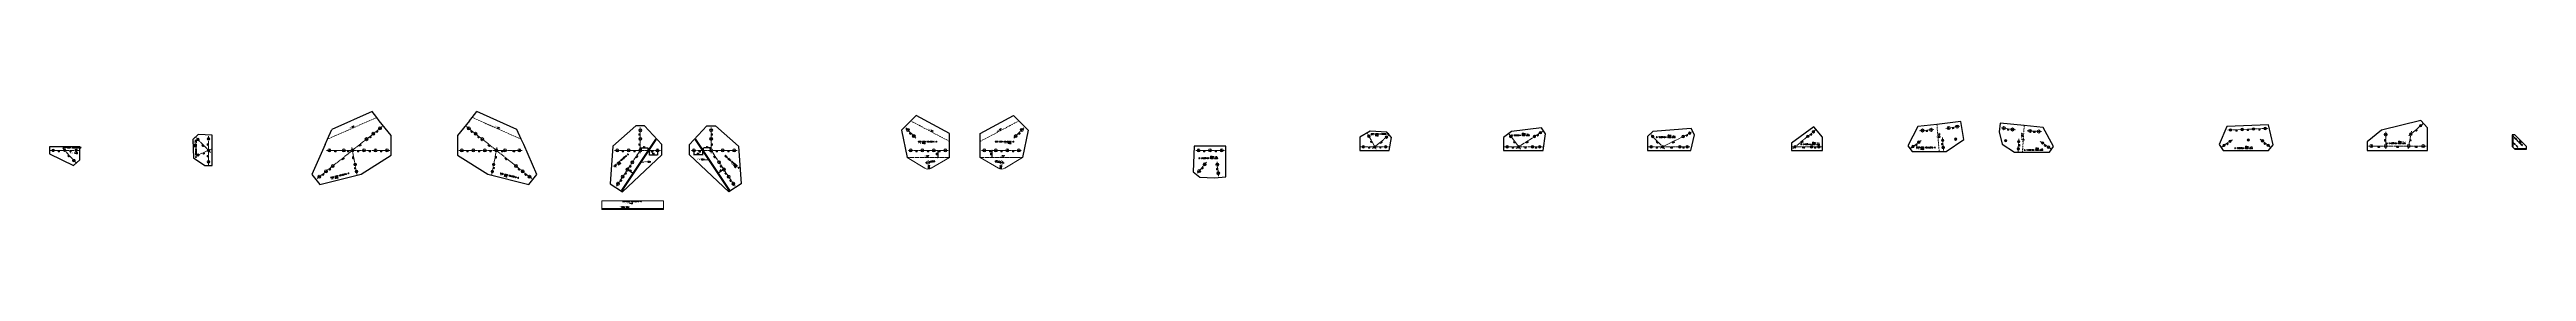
# Model space of a CAD drawing. Header units: millimetres. Extents: x -164 to 144402, y -33030 to 11430.
# Drawn here: x -105 to 17108, y -15491 to -14810 of the extents above; entities that cross this region are included whole.
import ezdxf
from ezdxf.enums import TextEntityAlignment as Align

# ---------------------------------------------------------------- set-up
doc = ezdxf.new("R2010")
doc.units = ezdxf.units.MM
doc.header["$LTSCALE"] = 20
doc.header["$PDMODE"] = 1
doc.linetypes.add('DASHDOT2X', pattern=[1.75, 1.5, -0.125, 0, -0.125])
doc.linetypes.add('DIVIDE', pattern=[0.875, 0.5, -0.125, 0, -0.125, 0, -0.125])
for name, color, linetype, lineweight in [('1', 7, 'Continuous', 25), ('11', 3, 'Continuous', 13), ('12', 7, 'Continuous', 13), ('5', 1, 'Continuous', 13), ('7', 2, 'DASHDOT2X', 13), ('8', 3, 'DIVIDE', 13)]:
    doc.layers.add(name, color=color, linetype=linetype, lineweight=lineweight)
doc.styles.get("Standard").update_dxf_attribs({"font": 'simplex', "width": 0.7, "bigfont": 'gbhzfs.shx'})
doc.dimstyles.get("Standard").update_dxf_attribs({"dimtxt": 2.1, "dimasz": 1, "dimexe": 1.05, "dimexo": 0, "dimgap": 0.525, "dimtad": 1, "dimzin": 0, "dimdsep": 46, "dimtxsty": 'standard', "dimblk": 'OBLIQUE', "dimblk1": 'OBLIQUE', "dimblk2": 'OBLIQUE', "dimcen": 0.09, "dimadec": 0, "dimazin": 0, "dimtfac": 1, "dimtdec": 1, "dimtix": 1, "dimtmove": 0, "dimatfit": 3, "dimfxl": 0, "dimtolj": 1, "dimtzin": 0, "dimarcsym": 0})

# ---------------------------------------------------------------- blocks, each defined once
blk = doc.blocks.new('M16')
for p, q in [((-0.7, -0.7), (0.7, 0.7)), ((-0.4, 0), (0.4, 0)), ((0, 0.4), (0, -0.4))]:
    blk.add_line(p, q)
blk.add_circle((0, 0), 1)
for radius in [0.8, 0.6, 0.4, 0.2]:
    blk.add_arc((0, 0), radius, 225, 45)
blk = doc.blocks.new('M20')
for p, q in [((-0.5, 0), (0.5, 0)), ((0, -0.5), (0, 0.5))]:
    blk.add_line(p, q)
blk.add_circle((0, 0), 1)
blk = doc.blocks.new('*D57')
at = {"layer": '12', "color": 0, "lineweight": -2}
for p, q in [((3911, -15213), (3911, -15214)), ((3914, -15214), (3947, -15236)), ((3949, -15238), (3948, -15239))]:
    blk.add_line(p, q, dxfattribs=at)
at = {"layer": '12', "color": 0}
for points in [[(3914, -15214), (3913, -15215), (3912, -15213)], [(3947, -15236), (3947, -15237), (3949, -15238)]]:
    blk.add_solid(points, dxfattribs=at)
at = {"layer": 'Defpoints', "color": 0}
for p in [(3912, -15213), (3949, -15238), (3949, -15238)]:
    blk.add_point(p, dxfattribs=at)
at = {"layer": '12', "color": 0, "insert": (3933, -15221), "char_height": 10, "attachment_point": 5, "rotation": 326.4267}
blk.add_mtext('45', dxfattribs=at)
blk = doc.blocks.new('*D58')
at = {"layer": '12', "color": 0, "lineweight": -2}
for p, q in [((4000, -15079), (4000, -15062)), ((4002, -15063), (4052, -15063)), ((4054, -15079), (4054, -15062))]:
    blk.add_line(p, q, dxfattribs=at)
at = {"layer": '12', "color": 0}
for points in [[(4002, -15063), (4002, -15064), (4000, -15063)], [(4052, -15063), (4052, -15064), (4054, -15063)]]:
    blk.add_solid(points, dxfattribs=at)
at = {"layer": 'Defpoints', "color": 0}
for p in [(4000, -15080), (4054, -15063), (4054, -15080)]:
    blk.add_point(p, dxfattribs=at)
at = {"layer": '12', "color": 0, "insert": (4027, -15058), "char_height": 10, "attachment_point": 5}
blk.add_mtext('54', dxfattribs=at)
blk = doc.blocks.new('*D59')
at = {"layer": '12', "color": 0, "lineweight": -2}
for p, q in [((4061, -15080), (4061, -15112)), ((4064, -15111), (4118, -15111)), ((4120, -15080), (4120, -15112))]:
    blk.add_line(p, q, dxfattribs=at)
at = {"layer": '12', "color": 0}
for points in [[(4064, -15110), (4064, -15111), (4061, -15111)], [(4118, -15110), (4118, -15111), (4120, -15111)]]:
    blk.add_solid(points, dxfattribs=at)
at = {"layer": 'Defpoints', "color": 0}
for p in [(4061, -15080), (4120, -15080), (4120, -15111)]:
    blk.add_point(p, dxfattribs=at)
at = {"layer": '12', "color": 0, "insert": (4091, -15105), "char_height": 10, "attachment_point": 5}
blk.add_mtext('59', dxfattribs=at)
blk = doc.blocks.new('*D62')
at = {"layer": '12', "color": 0, "lineweight": -2}
for p, q in [((4373, -15080), (4373, -15112)), ((4429, -15111), (4375, -15111)), ((4432, -15080), (4432, -15112))]:
    blk.add_line(p, q, dxfattribs=at)
at = {"layer": '12', "color": 0}
for points in [[(4375, -15110), (4375, -15111), (4373, -15111)], [(4429, -15110), (4429, -15111), (4432, -15111)]]:
    blk.add_solid(points, dxfattribs=at)
at = {"layer": 'Defpoints', "color": 0}
for p in [(4373, -15080), (4373, -15111), (4432, -15080)]:
    blk.add_point(p, dxfattribs=at)
at = {"layer": '12', "color": 0, "insert": (4402, -15105), "char_height": 10, "attachment_point": 5}
blk.add_mtext('59', dxfattribs=at)
blk = doc.blocks.new('*D61')
at = {"layer": '12', "color": 0, "lineweight": -2}
for p, q in [((4439, -15079), (4439, -15062)), ((4490, -15063), (4441, -15063)), ((4493, -15079), (4493, -15062))]:
    blk.add_line(p, q, dxfattribs=at)
at = {"layer": '12', "color": 0}
for points in [[(4441, -15063), (4441, -15064), (4439, -15063)], [(4490, -15063), (4490, -15064), (4493, -15063)]]:
    blk.add_solid(points, dxfattribs=at)
at = {"layer": 'Defpoints', "color": 0}
for p in [(4439, -15063), (4439, -15080), (4493, -15080)]:
    blk.add_point(p, dxfattribs=at)
at = {"layer": '12', "color": 0, "insert": (4466, -15058), "char_height": 10, "attachment_point": 5}
blk.add_mtext('54', dxfattribs=at)
blk = doc.blocks.new('*D60')
at = {"layer": '12', "color": 0, "lineweight": -2}
for p, q in [((4544, -15238), (4545, -15239)), ((4579, -15214), (4546, -15236)), ((4582, -15213), (4582, -15214))]:
    blk.add_line(p, q, dxfattribs=at)
at = {"layer": '12', "color": 0}
for points in [[(4546, -15236), (4546, -15237), (4544, -15238)], [(4579, -15214), (4579, -15215), (4581, -15213)]]:
    blk.add_solid(points, dxfattribs=at)
at = {"layer": 'Defpoints', "color": 0}
for p in [(4544, -15238), (4544, -15238), (4581, -15213)]:
    blk.add_point(p, dxfattribs=at)
at = {"layer": '12', "color": 0, "insert": (4559, -15221), "char_height": 10, "attachment_point": 5, "rotation": 33.5733}
blk.add_mtext('45', dxfattribs=at)
blk = doc.blocks.new('*D63')
at = {"layer": '12', "color": 0, "lineweight": -2}
for p, q in [((5986, -15166), (5983, -15166)), ((5988, -15166), (6012, -15163)), ((6045, -15160), (6014, -15163))]:
    blk.add_line(p, q, dxfattribs=at)
at = {"layer": '12', "color": 0}
for points in [[(5986, -15165), (5986, -15166), (5988, -15166)], [(6014, -15163), (6014, -15164), (6012, -15163)]]:
    blk.add_solid(points, dxfattribs=at)
at = {"layer": 'Defpoints', "color": 0}
for p in [(5988, -15166), (6012, -15163)]:
    blk.add_point(p, dxfattribs=at)
at = {"layer": '12', "color": 0, "insert": (6031, -15156), "char_height": 10, "attachment_point": 5, "rotation": 5.4145}
blk.add_mtext('∅23.5', dxfattribs=at)
blk = doc.blocks.new('*D64')
at = {"layer": '12', "color": 0, "lineweight": -2}
blk.add_line((6001, -15185), (6002, -15207), dxfattribs=at)
at = {"layer": '12', "color": 0}
blk.add_solid([(6003, -15207), (6002, -15207), (6002, -15209)], dxfattribs=at)
at = {"layer": 'Defpoints', "color": 0}
for p in [(6000, -15165), (6002, -15209)]:
    blk.add_point(p, dxfattribs=at)
at = {"layer": '12', "color": 0, "insert": (6007, -15194), "char_height": 10, "attachment_point": 5, "rotation": 272.9878}
blk.add_mtext('R45', dxfattribs=at)
blk = doc.blocks.new('*D65')
at = {"layer": '12', "color": 0, "lineweight": -2}
for p, q in [((6066, -15080), (6068, -15080)), ((6066, -15130), (6068, -15130)), ((6067, -15082), (6067, -15127))]:
    blk.add_line(p, q, dxfattribs=at)
at = {"layer": '12', "color": 0}
for points in [[(6066, -15082), (6067, -15082), (6067, -15080)], [(6066, -15127), (6067, -15127), (6067, -15130)]]:
    blk.add_solid(points, dxfattribs=at)
at = {"layer": 'Defpoints', "color": 0}
for p in [(6065, -15080), (6065, -15130), (6067, -15130)]:
    blk.add_point(p, dxfattribs=at)
at = {"layer": '12', "color": 0, "insert": (6061, -15105), "char_height": 10, "attachment_point": 5, "rotation": 90}
blk.add_mtext('50', dxfattribs=at)
blk = doc.blocks.new('*D68')
at = {"layer": '12', "color": 0, "lineweight": -2}
for p, q in [((6445, -15080), (6443, -15080)), ((6445, -15130), (6443, -15130)), ((6444, -15082), (6444, -15127))]:
    blk.add_line(p, q, dxfattribs=at)
at = {"layer": '12', "color": 0}
for points in [[(6444, -15082), (6445, -15082), (6444, -15080)], [(6444, -15127), (6445, -15127), (6444, -15130)]]:
    blk.add_solid(points, dxfattribs=at)
at = {"layer": 'Defpoints', "color": 0}
for p in [(6444, -15130), (6446, -15080), (6446, -15130)]:
    blk.add_point(p, dxfattribs=at)
at = {"layer": '12', "color": 0, "insert": (6439, -15105), "char_height": 10, "attachment_point": 5, "rotation": 90}
blk.add_mtext('50', dxfattribs=at)
blk = doc.blocks.new('*D67')
at = {"layer": '12', "color": 0, "lineweight": -2}
blk.add_line((6510, -15185), (6509, -15207), dxfattribs=at)
at = {"layer": '12', "color": 0}
blk.add_solid([(6509, -15207), (6509, -15207), (6509, -15209)], dxfattribs=at)
at = {"layer": 'Defpoints', "color": 0}
for p in [(6509, -15209), (6511, -15165)]:
    blk.add_point(p, dxfattribs=at)
at = {"layer": '12', "color": 0, "insert": (6504, -15194), "char_height": 10, "attachment_point": 5, "rotation": 87.0122}
blk.add_mtext('R45', dxfattribs=at)
blk = doc.blocks.new('*D66')
at = {"layer": '12', "color": 0, "lineweight": -2}
for p, q in [((6466, -15160), (6497, -15163)), ((6523, -15166), (6499, -15163)), ((6525, -15166), (6528, -15166))]:
    blk.add_line(p, q, dxfattribs=at)
at = {"layer": '12', "color": 0}
for points in [[(6497, -15163), (6497, -15164), (6499, -15163)], [(6525, -15165), (6525, -15166), (6523, -15166)]]:
    blk.add_solid(points, dxfattribs=at)
at = {"layer": 'Defpoints', "color": 0}
for p in [(6499, -15163), (6523, -15166)]:
    blk.add_point(p, dxfattribs=at)
at = {"layer": '12', "color": 0, "insert": (6481, -15156), "char_height": 10, "attachment_point": 5, "rotation": 354.5855}
blk.add_mtext('∅23.5', dxfattribs=at)

msp = doc.modelspace()

# ---------------------------------------------------------------- hatches: boundary and pattern name
at = {"layer": '12'}
h = msp.add_hatch(dxfattribs=at)
h.set_pattern_fill('ANSI31', color=256, scale=5, style=0)
edge = h.paths.add_edge_path()
edge.add_line((17014, -14971.557), (17014, -15051.557))
edge.add_line((17008, -14971.557), (17008, -15051.557))
h = msp.add_hatch(dxfattribs=at)
h.set_pattern_fill('ANSI31', color=256, scale=5, style=0)
edge = h.paths.add_edge_path()
edge.add_line((17028, -15071.557), (17108, -15071.557))
edge.add_line((17028, -15065.557), (17108, -15065.557))
h = msp.add_hatch(dxfattribs=at)
h.set_pattern_fill('ANSI31', color=256, scale=5, style=0)
edge = h.paths.add_edge_path()
edge.add_line((3733.089, -15484.75), (4161.089, -15484.75))
edge.add_line((3733.089, -15490.75), (4161.089, -15490.75))

# ---------------------------------------------------------------- linework, layer by layer
at = {"layer": '1'}
for p, q in [((927.215, -14968.936), (891.379, -15003.86)), ((1025, -14974.557), (927.215, -14968.936)), ((1025, -15184.557), (1025, -14974.557)), ((1826.886, -15001.431), (1857.04, -14933.35)), ((2136.055, -14809.546), (1857.04, -14933.35)), ((2168.384, -14849.902), (2136.055, -14809.546)), ((2186.489, -14872.502), (2168.384, -14849.902)), ((2270, -14976.747), (2186.489, -14872.502)), ((2813.511, -14872.502), (2730, -14976.747)), ((2813.511, -14872.502), (2831.616, -14849.902)), ((2831.616, -14849.902), (2863.945, -14809.546)), ((3142.96, -14933.35), (2863.945, -14809.546)), ((3173.114, -15001.431), (3142.96, -14933.35)), ((3970, -14909.557), (3810, -15049.557)), ((4030, -14909.557), (3970, -14909.557)), ((4150, -15039.557), (4030, -14909.557)), ((4342.835, -15039.557), (4462.835, -14909.557)), ((4462.835, -14909.557), (4522.835, -14909.557)), ((4522.835, -14909.557), (4682.835, -15049.557)), ((5859.622, -14894.911), (5814.823, -14939.206)), ((5814.823, -14939.206), (5854.13, -15129.557)), ((5859.622, -14894.911), (5880.475, -14874.294)), ((5880.475, -14874.294), (5917.711, -14837.476)), ((6150, -14961.185), (5917.711, -14837.476)), ((6150, -15017.834), (6150, -14961.185)), ((6361.153, -14961.185), (6593.441, -14837.476)), ((6361.153, -15017.834), (6361.153, -14961.185)), ((6630.678, -14874.294), (6593.441, -14837.476)), ((6651.531, -14894.911), (6630.678, -14874.294)), ((6651.531, -14894.911), (6696.33, -14939.206)), ((6696.33, -14939.206), (6657.023, -15129.557)), ((9073.49, -14946.22), (9000, -14986.988)), ((9188.548, -14951.849), (9073.49, -14946.22)), ((9220.688, -14990.167), (9188.548, -14951.849)), ((10055.12, -14947.935), (10000, -14989.975)), ((10262.887, -14921.389), (10055.12, -14947.935)), ((10290.271, -14963.246), (10262.887, -14921.389)), ((10275, -15079.557), (10290.271, -14963.246)), ((11035.924, -14947.389), (11000.021, -14982.215)), ((11303.62, -14926.494), (11035.924, -14947.389)), ((11300, -15079.557), (11326.117, -14971.147)), ((11326.117, -14971.147), (11303.62, -14926.494)), ((12155.95, -14914.564), (12000, -15029.557)), ((12215, -14986.407), (12155.95, -14914.564)), ((12878.349, -14913.902), (12809.741, -15047.182)), ((13010.963, -14898.53), (12878.349, -14913.902)), ((13176.217, -14879.37), (13010.963, -14898.53)), ((13197.233, -15004.379), (13176.217, -14879.37)), ((13451.708, -14890.866), (13442.89, -14950.215)), ((13442.89, -14950.215), (13465.397, -15037.274)), ((13617.298, -14906.874), (13451.708, -14890.866)), ((13750.181, -14919.716), (13617.298, -14906.874)), ((13821.314, -15051.686), (13750.181, -14919.716)), ((15025.79, -14913.684), (14971.813, -15038.262)), ((15315.496, -14900.607), (15025.79, -14913.684)), ((15347.576, -15040.482), (15315.496, -14900.607)), ((16100, -14939.425), (16000, -15019.557)), ((16375.11, -14871.607), (16100, -14939.425)), ((16420, -14922.91), (16375.11, -14871.607)), ((16420, -15079.557), (16420, -14922.91)), ((17028, -14971.557), (17008, -14971.557)), ((17008, -14971.557), (17008, -15051.557)), ((17014, -14971.557), (17014, -15051.557)), ((17108, -15051.557), (17028, -14971.557)), ((105, -15054.557), (-105, -15054.557)), ((-105, -15054.557), (-105, -15104.557)), ((-105, -15104.557), (61.513, -15185.604)), ((61.513, -15185.604), (105, -15146.61)), ((105, -15146.61), (105, -15054.557)), ((891.379, -15003.86), (894.783, -15132.581)), ((894.783, -15132.581), (975, -15184.557)), ((1810, -15039.557), (1718.002, -15247.268)), ((1810, -15039.557), (1826.886, -15001.431)), ((2060.027, -15246.366), (2270, -15113.557)), ((2270, -15113.557), (2270, -14976.747)), ((2730, -14976.747), (2730, -15113.557)), ((2730, -15113.557), (2939.973, -15246.366)), ((3190, -15039.557), (3173.114, -15001.431)), ((3281.998, -15247.268), (3190, -15039.557)), ((3810, -15049.557), (3791.076, -15312.957)), ((3876.06, -15369.364), (4150, -15109.557)), ((4150, -15109.557), (4150, -15039.557)), ((4342.835, -15109.557), (4342.835, -15039.557)), ((4616.775, -15369.364), (4342.835, -15109.557)), ((4682.835, -15049.557), (4701.759, -15312.957)), ((6150, -15049.557), (6150, -15017.834)), ((6150, -15129.557), (6150, -15049.557)), ((6361.153, -15049.557), (6361.153, -15017.834)), ((6361.153, -15129.557), (6361.153, -15049.557)), ((7850, -15049.557), (7842.165, -15228.597)), ((8070, -15049.557), (7850, -15049.557)), ((8070, -15263.266), (8070, -15049.557)), ((9000, -14986.988), (9000, -15079.557)), ((9000, -15079.557), (9205, -15079.557)), ((9205, -15079.557), (9220.688, -14990.167)), ((10000, -14989.975), (10000, -15079.557)), ((10000, -15079.557), (10275, -15079.557)), ((11000.021, -14982.215), (11000, -15029.557)), ((11000, -15029.557), (11000, -15079.557)), ((11000, -15079.557), (11300, -15079.557)), ((12000, -15029.557), (12000, -15079.557)), ((12000, -15079.557), (12215, -15079.557)), ((12215, -15079.557), (12215, -14986.407)), ((12809.741, -15047.182), (12839.503, -15087.359)), ((12839.503, -15087.359), (13075.192, -15087.285)), ((13075.192, -15087.285), (13197.233, -15004.379)), ((13465.397, -15037.274), (13549.795, -15092.332)), ((13549.795, -15092.332), (13605.281, -15092.377)), ((13605.281, -15092.377), (13792.323, -15092.423)), ((13792.323, -15092.423), (13821.314, -15051.686)), ((14971.813, -15038.262), (15000, -15079.557)), ((15000, -15079.557), (15316.381, -15079.557)), ((15316.381, -15079.557), (15347.576, -15040.482)), ((16000, -15019.557), (16000, -15079.557)), ((16000, -15079.557), (16420, -15079.557)), ((17008, -15051.557), (17028, -15071.557)), ((17028, -15065.557), (17108, -15065.557)), ((17028, -15071.557), (17108, -15071.557)), ((17108, -15071.557), (17108, -15051.557)), ((975, -15184.557), (1025, -15184.557)), ((1718.002, -15247.268), (1774.18, -15317.581)), ((1774.18, -15317.581), (2060.027, -15246.366)), ((2939.973, -15246.366), (3225.82, -15317.581)), ((3225.82, -15317.581), (3281.998, -15247.268)), ((3791.076, -15312.957), (3876.06, -15369.364)), ((4701.759, -15312.957), (4616.775, -15369.364)), ((7842.165, -15228.597), (7888.992, -15266.11)), ((7888.992, -15266.11), (7989.949, -15271.648)), ((7989.949, -15271.648), (8070, -15263.266)), ((3869.38, -15357.729), (3874.379, -15361.047)), ((4623.455, -15357.729), (4618.456, -15361.047))]:
    msp.add_line(p, q, dxfattribs=at)
at = {"layer": '12'}
for p, q in [((13018.042, -14970.909), (13019.297, -14985.856)), ((4110.476, -15005.333), (4105.477, -15002.015)), ((4382.359, -15005.333), (4387.358, -15002.015)), ((4479.371, -15145.602), (4449.128, -15145.602)), ((5854.13, -15129.557), (5976.858, -15203.15)), ((6150, -15129.557), (6022.582, -15203.481)), ((6361.153, -15129.557), (6488.57, -15203.481)), ((6657.023, -15129.557), (6534.295, -15203.15)), ((13018.719, -14990.922), (13010.442, -14986.047)), ((13018.719, -14990.922), (13033.666, -14989.667)), ((13021.123, -14983.696), (13018.962, -14981.87)), ((13019.297, -14985.856), (13021.123, -14983.696)), ((13611.16, -15001.622), (13596.191, -15000.652)), ((13609.839, -15006.546), (13607.714, -15008.413)), ((13607.714, -15008.413), (13609.58, -15010.538)), ((13608.869, -15021.515), (13609.839, -15006.546)), ((13611.16, -15001.622), (13618.624, -15007.667)), ((4002.964, -15161.271), (4025.598, -15161.271)), ((5997.5, -15164.557), (6002.5, -15164.557)), ((6000, -15167.057), (6000, -15162.057)), ((6513.653, -15164.557), (6508.653, -15164.557)), ((6511.153, -15167.057), (6511.153, -15162.057)), ((3733.089, -15430.75), (3733.089, -15490.75)), ((4161.089, -15430.75), (3733.089, -15430.75)), ((3733.089, -15484.75), (4161.089, -15484.75)), ((3733.089, -15490.75), (4161.089, -15490.75)), ((4161.089, -15490.75), (4161.089, -15430.75))]:
    msp.add_line(p, q, dxfattribs=at)
for centre in [(6000, -15164.557), (6511.153, -15164.557)]:
    msp.add_circle(centre, 11.75, dxfattribs=at)
for centre, start, end in [((6000, -15164.557), 239.0511579, 300.1208812), ((6511.153, -15164.557), 239.8791188, 300.9488421)]:
    msp.add_arc(centre, 45, start, end, dxfattribs=at)
at = {"layer": '7'}
for p, q in [((1753.911, -15276.192), (2206.828, -14913.885)), ((1753.911, -15276.192), (2206.828, -14913.885)), ((3246.089, -15276.192), (2793.172, -14913.885)), ((3246.089, -15276.192), (2793.172, -14913.885)), ((4000, -15099.557), (4000, -14919.557)), ((4492.835, -15099.557), (4492.835, -14919.557)), ((5915.629, -14994.225), (5845.32, -14923.115)), ((6595.524, -14994.225), (6665.833, -14923.115)), ((9114.702, -15072.046), (9054.054, -14962.72)), ((9089.675, -15067.408), (9200.793, -14974.229)), ((10117.129, -15070.459), (10038.274, -14967.071)), ((10088.262, -15065.505), (10272.401, -14945.065)), ((11118.923, -15068.915), (11021.45, -14968.395)), ((11087.139, -15063.556), (11310.403, -14951.07)), ((12009.549, -15067.256), (12167.962, -14937.052)), ((12990.473, -14934.595), (12890.823, -14942.96)), ((13072.713, -14927.192), (13171.329, -14910.612)), ((13556.105, -14936.707), (13457.191, -14922.01)), ((13638.472, -14942.542), (13738.262, -14949.007)), ((15031.913, -14938.433), (15311.628, -14925.807)), ((16130, -15069.414), (16130, -14949.422)), ((16308.569, -14946.448), (16286.45, -15069.097)), ((16289.966, -14979.299), (16387.809, -14893.711)), ((100, -15079.557), (-100, -15079.557)), ((-13.356, -15064.67), (76.808, -15165.173)), ((1018.26, -15071.397), (908.675, -15120.369)), ((1013.953, -15093.886), (912.778, -14989.988)), ((1000, -14979.557), (1000, -15179.557)), ((1820, -15079.557), (2260, -15079.557)), ((1996.284, -15059.905), (2031.593, -15246.645)), ((3180, -15079.557), (2740, -15079.557)), ((3003.716, -15059.905), (2968.407, -15246.645)), ((3820, -15079.557), (4140, -15079.557)), ((4011.06, -15062.893), (3834.099, -15329.511)), ((4672.835, -15079.557), (4352.835, -15079.557)), ((4481.775, -15062.893), (4658.736, -15329.511)), ((6150, -15129.557), (5854.13, -15129.557)), ((6140, -15079.557), (5860, -15079.557)), ((6361.153, -15129.557), (6657.023, -15129.557)), ((6371.153, -15079.557), (6651.153, -15079.557)), ((8060, -15079.557), (7860, -15079.557)), ((9200, -15054.557), (9005, -15054.557)), ((10270, -15054.557), (10005, -15054.557)), ((11295, -15054.557), (11005, -15054.557)), ((12005, -15054.557), (12210, -15054.557)), ((12900.959, -15010.722), (12828.64, -15064.294)), ((13049.129, -14990.092), (13056.657, -15079.777)), ((13580.884, -14999.147), (13575.066, -15088.959)), ((13729.418, -15016.972), (13802.745, -15069.155)), ((15064.372, -15005.354), (14990.036, -15056.091)), ((15257.736, -15000.749), (15328.071, -15056.9)), ((16010, -15049.557), (16410, -15049.557)), ((7934.352, -15161.504), (7871.83, -15239.549)), ((8008.331, -15159.122), (8018.744, -15258.578))]:
    msp.add_line(p, q, dxfattribs=at)
at = {"layer": '7', "color": 0, "linetype": 'ByBlock'}
for p, q in [((4105.477, -15002.015), (3869.38, -15357.729)), ((4110.476, -15005.333), (3874.379, -15361.047)), ((4382.359, -15005.333), (4618.456, -15361.047)), ((4387.358, -15002.015), (4623.455, -15357.729))]:
    msp.add_line(p, q, dxfattribs=at)
at = {"layer": '8'}
for p, q in [((2168.384, -14849.902), (1826.886, -15001.431)), ((3173.114, -15001.431), (2831.616, -14849.902)), ((6150, -15017.834), (5880.475, -14874.294)), ((6361.153, -15017.834), (6630.678, -14874.294)), ((13010.963, -14898.53), (13026.809, -15087.3)), ((13605.281, -15092.377), (13617.298, -14906.874))]:
    msp.add_line(p, q, dxfattribs=at)

# ---------------------------------------------------------------- block references
at = {"layer": '5'}
for name, p, xscale, yscale, zscale in [('M20', (2144.383, -14963.891), 10.75, 10.75, 10.75), ('M20', (2191.21, -14926.378), 10.75, 10.75, 10.75), ('M20', (2808.79, -14926.378), 10.75, 10.75, 10.75), ('M20', (2855.617, -14963.891), 10.75, 10.75, 10.75), ('M20', (4000, -14939.557), 10.75, 10.75, 10.75), ('M20', (4492.835, -14939.557), -10.75, 10.75, 10.75), ('M20', (5859.382, -14937.337), 10.75, 10.75, 10.75), ('M20', (5901.567, -14980.003), 10.75, 10.75, 10.75), ('M20', (6609.585, -14980.003), -10.75, 10.75, 10.75), ('M20', (6651.771, -14937.337), -10.75, 10.75, 10.75), ('M16', (9063.756, -14980.209), 8.75, 8.75, 8.75), ('M16', (10050.403, -14982.974), 8.75, 8.75, 8.75), ('M16', (10213.822, -14983.386), 8.75, 8.75, 8.75), ('M16', (10255.663, -14956.012), 8.75, 8.75, 8.75), ('M16', (11035.373, -14982.753), 8.75, 8.75, 8.75), ('M16', (11247.889, -14982.566), 8.75, 8.75, 8.75), ('M16', (11292.542, -14960.069), 8.75, 8.75, 8.75), ('M16', (12113.885, -14981.5), 8.75, 8.75, 8.75), ('M16', (12152.511, -14949.751), 8.75, 8.75, 8.75), ('M20', (12910.753, -14941.287), 10.75, 10.75, 10.75), ('M20', (12970.543, -14936.268), 10.75, 10.75, 10.75), ('M20', (13092.436, -14923.876), 10.75, 10.75, 10.75), ('M20', (13151.606, -14913.928), 10.75, 10.75, 10.75), ('M20', (13476.974, -14924.949), 10.75, 10.75, 10.75), ('M20', (13536.322, -14933.767), 10.75, 10.75, 10.75), ('M20', (13658.43, -14943.835), 10.75, 10.75, 10.75), ('M20', (13718.304, -14947.714), 10.75, 10.75, 10.75), ('M16', (15051.892, -14937.531), 8.75, 8.75, 8.75), ('M16', (15131.811, -14933.924), 8.75, 8.75, 8.75), ('M16', (15211.73, -14930.316), 8.75, 8.75, 8.75), ('M16', (15291.648, -14926.709), 8.75, 8.75, 8.75), ('M20', (16130, -14969.422), 10.75, 10.75, 10.75), ('M16', (16305.019, -14966.131), 8.75, 8.75, 8.75), ('M16', (16372.756, -14906.879), 8.75, 8.75, 8.75), ('M16', (-80, -15079.557), 8.75, 8.75, 8.75), ('M16', (0, -15079.557), 8.75, 8.75, 8.75), ('M16', (63.452, -15150.286), 8.75, 8.75, 8.75), ('M16', (80, -15079.557), 8.75, 8.75, 8.75), ('M16', (926.731, -15004.316), 8.75, 8.75, 8.75), ('M16', (926.935, -15112.209), 8.75, 8.75, 8.75), ('M16', (1000, -14999.557), 8.75, 8.75, 8.75), ('M16', (1000, -15079.557), 8.75, 8.75, 8.75), ('M20', (1840, -15079.557), 10.75, 10.75, 10.75), ('M20', (1940, -15079.557), 10.75, 10.75, 10.75), ('M20', (2000, -15079.557), 10.75, 10.75, 10.75), ('M20', (2080, -15079.557), 10.75, 10.75, 10.75), ('M20', (2097.556, -15001.405), 10.75, 10.75, 10.75), ('M20', (2160, -15079.557), 10.75, 10.75, 10.75), ('M20', (2240, -15079.557), 10.75, 10.75, 10.75), ('M20', (2760, -15079.557), 10.75, 10.75, 10.75), ('M20', (2840, -15079.557), 10.75, 10.75, 10.75), ('M20', (2902.444, -15001.405), 10.75, 10.75, 10.75), ('M20', (2920, -15079.557), 10.75, 10.75, 10.75), ('M20', (3000, -15079.557), 10.75, 10.75, 10.75), ('M20', (3060, -15079.557), 10.75, 10.75, 10.75), ('M20', (3160, -15079.557), 10.75, 10.75, 10.75), ('M20', (3840, -15079.557), 10.75, 10.75, 10.75), ('M20', (3920, -15079.557), 10.75, 10.75, 10.75), ('M20', (4000, -14999.557), 10.75, 10.75, 10.75), ('M20', (4000, -15079.557), 10.75, 10.75, 10.75), ('M20', (4120, -15079.557), 10.75, 10.75, 10.75), ('M20', (4372.835, -15079.557), -10.75, 10.75, 10.75), ('M20', (4492.835, -14999.557), -10.75, 10.75, 10.75), ('M20', (4492.835, -15079.557), -10.75, 10.75, 10.75), ('M20', (4572.835, -15079.557), -10.75, 10.75, 10.75), ('M20', (4652.835, -15079.557), -10.75, 10.75, 10.75), ('M20', (5880, -15079.557), 10.75, 10.75, 10.75), ('M20', (5960, -15079.557), 10.75, 10.75, 10.75), ('M20', (6040, -15079.557), 10.75, 10.75, 10.75), ('M20', (6120, -15079.557), 10.75, 10.75, 10.75), ('M20', (6391.153, -15079.557), -10.75, 10.75, 10.75), ('M20', (6471.153, -15079.557), -10.75, 10.75, 10.75), ('M20', (6551.153, -15079.557), -10.75, 10.75, 10.75), ('M20', (6631.153, -15079.557), -10.75, 10.75, 10.75), ('M20', (7880, -15079.557), 10.75, 10.75, 10.75), ('M20', (7960, -15079.557), 10.75, 10.75, 10.75), ('M20', (8040, -15079.557), 10.75, 10.75, 10.75), ('M16', (9025, -15054.557), 8.75, 8.75, 8.75), ('M16', (9105, -15054.557), 8.75, 8.75, 8.75), ('M16', (9180, -15054.557), 8.75, 8.75, 8.75), ('M16', (9185.468, -14987.079), 8.75, 8.75, 8.75), ('M16', (10025, -15054.557), 8.75, 8.75, 8.75), ('M16', (10105, -15054.557), 8.75, 8.75, 8.75), ('M16', (10200, -15054.557), 8.75, 8.75, 8.75), ('M16', (10250, -15054.557), 8.75, 8.75, 8.75), ('M16', (11025, -15054.557), 8.75, 8.75, 8.75), ('M16', (11105, -15054.557), 8.75, 8.75, 8.75), ('M16', (11225, -15054.557), 8.75, 8.75, 8.75), ('M16', (11275, -15054.557), 8.75, 8.75, 8.75), ('M16', (12025, -15054.557), 8.75, 8.75, 8.75), ('M16', (12140, -15054.557), 8.75, 8.75, 8.75), ('M16', (12190, -15054.557), 8.75, 8.75, 8.75), ('M16', (12844.711, -15052.389), 8.75, 8.75, 8.75), ('M16', (12884.888, -15022.627), 8.75, 8.75, 8.75), ('M16', (13050.802, -15010.022), 8.75, 8.75, 8.75), ('M16', (13054.984, -15059.847), 8.75, 8.75, 8.75), ('M16', (13141.119, -15000.98), 8.75, 8.75, 8.75), ('M16', (13489.124, -15011.75), 8.75, 8.75, 8.75), ('M16', (13576.359, -15069), 8.75, 8.75, 8.75), ('M16', (13579.591, -15019.105), 8.75, 8.75, 8.75), ('M16', (13745.713, -15028.568), 8.75, 8.75, 8.75), ('M16', (13786.45, -15057.559), 8.75, 8.75, 8.75), ('M16', (15006.555, -15044.816), 8.75, 8.75, 8.75), ('M16', (15047.853, -15016.629), 8.75, 8.75, 8.75), ('M16', (15175.152, -15007.044), 8.75, 8.75, 8.75), ('M16', (15273.366, -15013.227), 8.75, 8.75, 8.75), ('M16', (15312.441, -15044.422), 8.75, 8.75, 8.75), ('M20', (16030, -15049.557), 10.75, 10.75, 10.75), ('M20', (16130, -15049.414), 10.75, 10.75, 10.75), ('M20', (16290, -15049.414), 10.75, 10.75, 10.75), ('M20', (16390, -15049.557), 10.75, 10.75, 10.75), ('M16', (1000, -15159.557), 8.75, 8.75, 8.75), ('M20', (1769.529, -15263.698), 10.75, 10.75, 10.75), ('M20', (1816.404, -15226.246), 10.75, 10.75, 10.75), ('M20', (1863.28, -15188.793), 10.75, 10.75, 10.75), ('M16', (2018.606, -15177.861), 8.75, 8.75, 8.75), ('M16', (2027.877, -15226.993), 8.75, 8.75, 8.75), ('M16', (2972.123, -15226.993), 8.75, 8.75, 8.75), ('M16', (2981.394, -15177.861), 8.75, 8.75, 8.75), ('M20', (3136.72, -15188.793), 10.75, 10.75, 10.75), ('M20', (3183.596, -15226.246), 10.75, 10.75, 10.75), ('M20', (3230.471, -15263.698), 10.75, 10.75, 10.75), ('M20', (3845.159, -15312.847), 10.75, 10.75, 10.75), ('M20', (3878.339, -15262.856), 10.75, 10.75, 10.75), ('M20', (3911.519, -15212.866), 10.75, 10.75, 10.75), ('M20', (3944.7, -15162.875), 10.75, 10.75, 10.75), ('M20', (4548.135, -15162.875), -10.75, 10.75, 10.75), ('M20', (4581.315, -15212.866), -10.75, 10.75, 10.75), ('M20', (4614.496, -15262.856), -10.75, 10.75, 10.75), ('M20', (4647.676, -15312.847), -10.75, 10.75, 10.75), ('M20', (7884.335, -15223.94), 10.75, 10.75, 10.75), ('M20', (7921.848, -15177.113), 10.75, 10.75, 10.75), ('M20', (8010.414, -15179.013), 10.75, 10.75, 10.75), ('M20', (8016.662, -15238.687), 10.75, 10.75, 10.75)]:
    msp.add_blockref(name, p, dxfattribs=dict(at, xscale=xscale, yscale=yscale, zscale=zscale))

# ---------------------------------------------------------------- texts
at = {"layer": '11', "width": 0.7}
for s, rotation, p in [('60', 38.6240807, (2168.733, -14946.307)), ('60', 38.6240807, (2168.733, -14946.307)), ('60', 321.3759193, (2831.267, -14946.307)), ('60', 321.3759193, (2831.267, -14946.307)), ('60', 270, (3998.5, -14969.557)), ('60', 270, (4502.335, -14969.557)), ('60', 314.6755765, (5879.408, -14959.725)), ('60', 45.3244235, (6631.745, -14959.725)), ('50', 33.1851882, (10235.564, -14970.954)), ('50', 26.7400208, (11270.891, -14972.657)), ('50', 39.4179303, (12134.15, -14966.784)), ('60', 4.7983687, (12940.773, -14940.273)), ('60', 9.5431784, (13122.27, -14920.381)), ('60', 351.5487426, (13506.427, -14930.842)), ('60', 356.2935523, (13688.27, -14947.271)), ('80', 2.5844915, (15091.919, -14937.226)), ('80', 2.5844915, (15171.838, -14933.618)), ('80', 2.5844915, (15251.757, -14930.011)), ('90', 41.1775796, (16339.875, -14937.634)), ('95', 311.8958309, (30.61, -15115.923)), ('105', 314.2392818, (962.291, -15042.983)), ('80', 24.0796027, (964.079, -15097.253)), ('80', 270, (998.5, -15039.557)), ('80', 270, (998.5, -15119.557)), ('175', 38.6240807, (1932.576, -15135.347)), ('175', 38.6240807, (1932.576, -15135.347)), ('100', 280.7175415, (2007.829, -15128.988)), ('125', 38.6240807, (2049.714, -15041.653)), ('125', 38.6240807, (2049.714, -15041.653)), ('60', 38.6240807, (2121.906, -14983.82)), ('60', 38.6240807, (2121.906, -14983.82)), ('60', 321.3759193, (2878.094, -14983.82)), ('60', 321.3759193, (2878.094, -14983.82)), ('125', 321.3759193, (2950.286, -15041.653)), ('125', 321.3759193, (2950.286, -15041.653)), ('100', 79.2824585, (2992.171, -15128.988)), ('175', 321.3759193, (3067.424, -15135.347)), ('175', 321.3759193, (3067.424, -15135.347)), ('100', 56.426704, (3973.6, -15122.045)), ('80', 270, (3998.5, -15039.557)), ('80', 270, (4502.335, -15039.557)), ('100', 303.573296, (4519.235, -15122.045)), ('85', 299.0188796, (9083.066, -15018.111)), ('105', 39.9818524, (9146.198, -15021.968)), ('90', 307.3329188, (10076.509, -15019.675)), ('130', 33.1851882, (10160.232, -15020.227)), ('100', 314.118184, (11069.109, -15019.699)), ('160', 26.7400208, (11177.12, -15019.901)), ('115', 39.4179303, (12070.395, -15019.187)), ('50', 36.5299609, (12865.692, -15038.713)), ('50', 274.7983687, (13051.398, -15035.06)), ('50', 86.2935523, (13579.472, -15044.15)), ('50', 324.5621693, (13765.212, -15044.286)), ('50', 34.3152468, (15028.05, -15031.961)), ('50', 321.3985664, (15291.968, -15029.997)), ('100', 0.0818511, (16080.002, -15050.985)), ('80', 270, (16128.5, -15009.418)), ('160', 0.0818511, (16210.002, -15050.914)), ('84', 79.77709, (16298.986, -15008.039)), ('100', 0.0818511, (16340.002, -15050.985)), ('60', 38.6240807, (1793.903, -15246.144)), ('60', 38.6240807, (1793.903, -15246.144)), ('60', 38.6240807, (1840.778, -15208.691)), ('60', 38.6240807, (1840.778, -15208.691)), ('50', 280.7175415, (2021.768, -15202.706)), ('50', 79.2824585, (2978.232, -15202.706)), ('60', 321.3759193, (3159.222, -15208.691)), ('60', 321.3759193, (3159.222, -15208.691)), ('60', 321.3759193, (3206.097, -15246.144)), ('60', 321.3759193, (3206.097, -15246.144)), ('60', 56.426704, (3862.999, -15288.681)), ('60', 56.426704, (3896.179, -15238.69)), ('60', 56.426704, (3929.359, -15188.7)), ('60', 303.573296, (4563.476, -15188.7)), ('60', 303.573296, (4596.656, -15238.69)), ('60', 303.573296, (4629.836, -15288.681)), ('60', 51.3017718, (7904.262, -15201.464)), ('60', 275.9773483, (8012.046, -15209.006))]:
    msp.add_text(s, height=8, rotation=rotation, dxfattribs=at).set_placement(p, align=Align.TOP_CENTER)
for s, p in [('80', (-40, -15081.057)), ('80', (40, -15081.057)), ('100', (1880, -15081.057)), ('60', (1969.84, -15081.843)), ('80', (2040, -15081.057)), ('80', (2120, -15081.057)), ('80', (2200, -15081.057)), ('80', (2800, -15081.057)), ('80', (2880, -15081.057)), ('80', (2960, -15081.057)), ('60', (3040, -15081.057)), ('100', (3120, -15081.057)), ('80', (3880, -15081.057)), ('80', (3960, -15081.057)), ('120', (4080.872, -15083.342)), ('120', (4411.963, -15083.342)), ('80', (4532.835, -15081.057)), ('80', (4612.835, -15081.057)), ('80', (5920, -15081.057)), ('80', (6000, -15081.057)), ('80', (6080, -15081.057)), ('80', (6431.153, -15081.057)), ('80', (6511.153, -15081.057)), ('80', (6591.153, -15081.057)), ('80', (7920, -15081.057)), ('80', (8000, -15081.057)), ('80', (9065, -15056.057)), ('75', (9142.5, -15056.057)), ('80', (10065, -15056.057)), ('95', (10152.5, -15056.057)), ('50', (10225, -15056.057)), ('80', (11065, -15056.057)), ('120', (11165, -15056.057)), ('50', (11250, -15056.057)), ('115', (12082.5, -15056.057)), ('50', (12165, -15056.057))]:
    msp.add_text(s, height=8, dxfattribs=at).set_placement(p, align=Align.TOP_CENTER)
at = {"layer": '12', "width": 0.7}
for s, rotation, p in [('正曲卷边90°', 23.9277807, (1997.23, -14924.753)), ('正曲卷边90°', 336.0722193, (3002.77, -14924.753)), ('正曲卷边90°', 331.9617417, (6015.707, -14945.181)), ('正曲卷边90°', 28.0382583, (6496.382, -14944.682)), ('反曲38.4°', 274.7983687, (13021.693, -14968.533)), ('反曲38.4°', 86.2935523, (13608.62, -14977.361))]:
    msp.add_text(s, height=8, rotation=rotation, dxfattribs=at).set_placement(p, align=Align.BOTTOM_CENTER)
for s, p in [('存档编号：1138 ', (9077.359, -14982.529)), ('5B2F-ZBCK 144#Q235 -6 ', (9077.359, -14971.329)), ('5B2F-ZBCK 126#Q235 -6 ', (-11.158, -15066.3)), ('存档编号：1138 ', (39.173, -15105.489)), ('正面焊板135H', (4399.136, -15149.568)), ('存档编号：1138 ', (5930.357, -15036.696)), ('5B2F-ZBCK 132H#Q345 -8 ', (5930.357, -15025.496)), ('反曲7.6°', (5976.783, -15125.565)), ('5B2F-ZBCK 133H#Q345 -8 ', (6464.717, -15025.496)), ('反曲7.6°', (6502.88, -15125.565)), ('存档编号：1138 ', (6526.176, -15036.696)), ('正面焊板135H', (4026.112, -15165.984)), ('与板130H、131H焊', (3857.101, -15481.487)), ('5B2F-ZBCK 135H#Q345 -6 ', (3876.287, -15441.246)), ('存档编号：1138 ', (3895.98, -15454.641))]:
    msp.add_text(s, height=8, dxfattribs=at).set_placement(p, align=Align.BOTTOM_LEFT)
for s, height, rotation, p in [('5B2F-ZBCK 145#Q235 -6 ', 8, 180, (10179.884, -14968.676)), ('存档编号：1138 ', 8, 180, (10179.884, -14957.476)), ('存档编号：1138 ', 8, 180, (11192.568, -14969.902)), ('存档编号：1138 ', 8, 270, (894.962, -15004.202)), ('5B2F-ZBCK 127#Q235 -6 ', 8, 270, (906.162, -15004.202)), ('5B2F-ZBCK 130H#Q345 -8 ', 8, 41.7214972, (3822.117, -15197.343)), ('5B2F-ZBCK 131H#Q345 -8 ', 8, 318.2785028, (4584.079, -15120.091)), ('5B2F-ZBCK 134H#Q345 -6 ', 8, 180, (8013.966, -15127.793)), ('存档编号：1138 ', 8, 180, (8013.966, -15116.593)), ('5B2F-ZBCK 146H#Q345 -6 ', 8, 180, (11192.568, -14981.102)), ('5B2F-ZBCK 147H#Q345 -6 ', 8, 180, (12196.86, -15030.439)), ('存档编号：1138 ', 8, 180, (12196.86, -15019.239)), ('存档编号：1138 ', 8, 0.0179958, (12868.753, -15077.35)), ('5B2F-ZBCK 159H#Q345 -6 ', 8, 0.0179958, (12868.749, -15066.15)), ('5B2F-ZBCK 160H#Q345 -6 ', 8, 179.9860732, (13748.49, -15071.156)), ('存档编号：1138 ', 8, 179.9860732, (13748.492, -15059.956)), ('5B2F-ZBCK 167#Q235 -6 ', 8, 180, (15205.212, -15057.956)), ('存档编号：1138 ', 8, 180, (15205.212, -15046.756)), ('5B2F-ZBCK 168H#Q345 -10 ', 8, 180, (16268.416, -15023.705)), ('存档编号：1138 ', 8, 180, (16268.416, -15012.505)), ('与角钢165H、166H焊', 5.6, 135, (17058.469, -15060.903)), ('5B2F-ZBCK 171H#Q345 -6 ', 5.6, 135, (17082.779, -15042.645)), ('存档编号：1138 ', 5.6, 135, (17088.322, -15037.101)), ('5B2F-ZBCK 128H#Q345 -8 ', 8, 13.989836, (1849.489, -15276.971)), ('存档编号：1138 ', 8, 13.989836, (1852.196, -15287.839)), ('存档编号：1138 ', 8, 346.010164, (3022.824, -15256.701)), ('5B2F-ZBCK 129H#Q345 -8 ', 8, 346.010164, (3025.532, -15245.833)), ('存档编号：1138 ', 8, 41.7214972, (3829.57, -15205.702)), ('存档编号：1138 ', 8, 318.2785028, (4622.498, -15169.353))]:
    msp.add_text(s, height=height, rotation=rotation, dxfattribs=at).set_placement(p, align=Align.BOTTOM_LEFT)

# ---------------------------------------------------------------- dimensions: what is measured, and where the dimension line sits
at = {"layer": '12'}
for p1, p2, distance, override, picture, middle in [((4000, -15079.557), (4054.01, -15079.557), 16.162, {"dimtxt": 10, "dimasz": 2.5, "dimexe": 1.25, "dimexo": 0.625, "dimgap": 0.625, "dimdec": 0, "dimzin": 8, "dimcen": 2.5, "dimtdec": 2, "dimtix": 0, "dimtolj": 0, "dimtzin": 8}, '*D58', (4027.005, -15057.77)), ((4061.211, -15079.557), (4120, -15079.557), -31.113, {"dimtxt": 10, "dimasz": 2.5, "dimexe": 1.25, "dimexo": 0.625, "dimgap": 0.625, "dimdec": 0, "dimzin": 8, "dimcen": 2.5, "dimtdec": 2, "dimtix": 0, "dimtolj": 0, "dimtzin": 8}, '*D59', (4090.606, -15105.045)), ((4431.624, -15079.557), (4372.835, -15079.557), 31.113, {"dimtxt": 10, "dimasz": 2.5, "dimexe": 1.25, "dimexo": 0.625, "dimgap": 0.625, "dimdec": 0, "dimzin": 8, "dimcen": 2.5, "dimtdec": 2, "dimtix": 0, "dimtolj": 0, "dimtzin": 8}, '*D62', (4402.229, -15105.045)), ((4492.835, -15079.557), (4438.825, -15079.557), -16.162, {"dimtxt": 10, "dimasz": 2.5, "dimexe": 1.25, "dimexo": 0.625, "dimgap": 0.625, "dimdec": 0, "dimzin": 8, "dimcen": 2.5, "dimtdec": 2, "dimtix": 0, "dimtolj": 0, "dimtzin": 8}, '*D61', (4465.83, -15057.77)), ((6065.306, -15079.557), (6065.306, -15129.557), 1.394, {"dimtxt": 10, "dimasz": 2.5, "dimexe": 1.25, "dimexo": 0.625, "dimgap": 0.625, "dimzin": 8, "dimcen": 2.5, "dimtdec": 2, "dimtix": 0, "dimtolj": 0, "dimtzin": 8}, '*D65', (6061.075, -15104.557)), ((6445.847, -15079.557), (6445.847, -15129.557), -1.394, {"dimtxt": 10, "dimasz": 2.5, "dimexe": 1.25, "dimexo": 0.625, "dimgap": 0.625, "dimzin": 8, "dimcen": 2.5, "dimtdec": 2, "dimtix": 0, "dimtolj": 0, "dimtzin": 8}, '*D68', (6438.828, -15104.557)), ((3911.519, -15212.866), (3949.013, -15237.751), 0, {"dimtxt": 10, "dimasz": 2.5, "dimexe": 1.25, "dimexo": 0.625, "dimgap": 0.625, "dimzin": 8, "dimcen": 2.5, "dimtdec": 2, "dimtix": 0, "dimtolj": 0, "dimtzin": 8}, '*D57', (3933.377, -15220.622)), ((4581.315, -15212.866), (4543.822, -15237.751), 0, {"dimtxt": 10, "dimasz": 2.5, "dimexe": 1.25, "dimexo": 0.625, "dimgap": 0.625, "dimzin": 8, "dimcen": 2.5, "dimtdec": 2, "dimtix": 0, "dimtolj": 0, "dimtzin": 8}, '*D60', (4559.458, -15220.622))]:
    dim = msp.add_aligned_dim(p1=p1, p2=p2, distance=distance, dimstyle='standard', override=override, dxfattribs=at)
    dim.commit()
    dim.dimension.update_dxf_attribs({"geometry": picture, "text_midpoint": middle})
for p1, p2, picture, middle in [((5988.302, -15165.666), (6011.698, -15163.448), '*D63', (6030.538, -15156.012)), ((6522.85, -15165.666), (6499.455, -15163.448), '*D66', (6480.614, -15156.012))]:
    dim = msp.add_diameter_dim_2p(p1=p1, p2=p2, dimstyle='standard', override={"dimtxt": 10, "dimasz": 2.5, "dimexe": 1.25, "dimexo": 0.625, "dimgap": 0.625, "dimzin": 8, "dimcen": 2.5, "dimtdec": 2, "dimtix": 0, "dimtolj": 0, "dimtzin": 8}, dxfattribs=at)
    dim.commit()
    dim.dimension.update_dxf_attribs({"geometry": picture, "text_midpoint": middle})
for center, mpoint, picture, middle in [((6000, -15164.557), (6002.346, -15209.496), '*D64', (6001.575, -15194.724)), ((6511.153, -15164.557), (6508.807, -15209.496), '*D67', (6509.578, -15194.724))]:
    dim = msp.add_radius_dim(center=center, mpoint=mpoint, dimstyle='standard', override={"dimtxt": 10, "dimasz": 2.5, "dimexe": 1.25, "dimexo": 0.625, "dimgap": 0.625, "dimzin": 8, "dimcen": 2.5, "dimtdec": 2, "dimtix": 0, "dimtolj": 0, "dimtzin": 8}, dxfattribs=at)
    dim.commit()
    dim.dimension.update_dxf_attribs({"geometry": picture, "text_midpoint": middle, "dimtype": 164})

doc.saveas('drawing.dxf')
